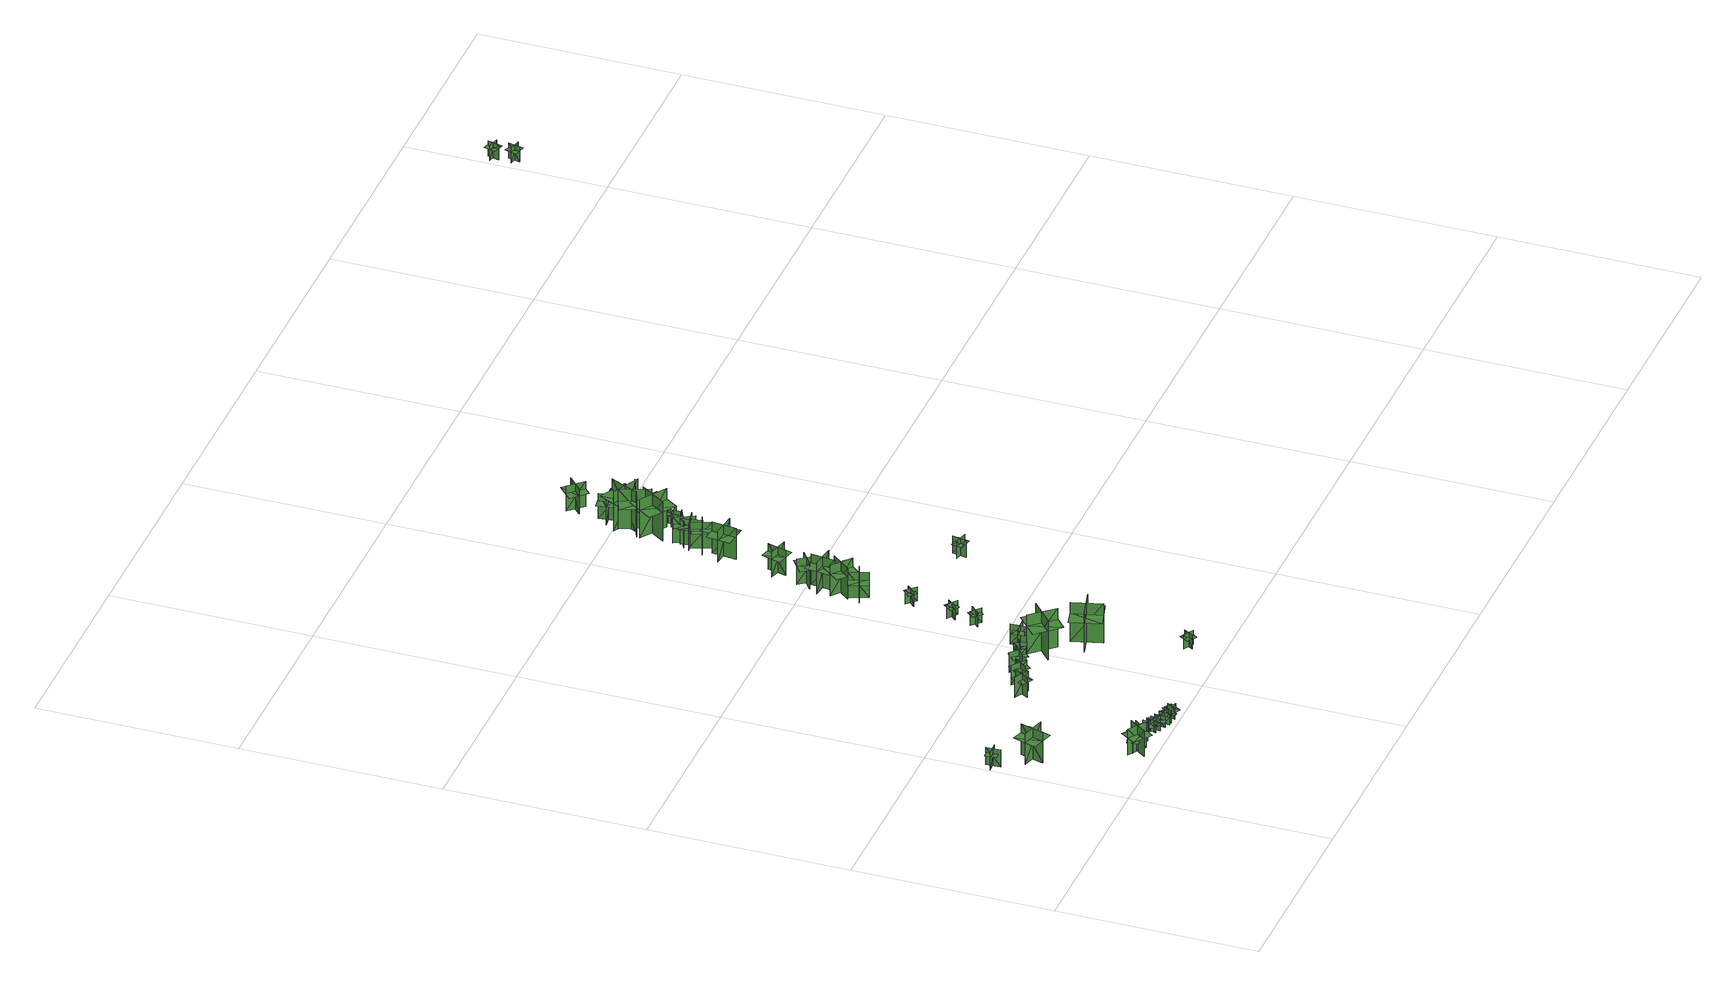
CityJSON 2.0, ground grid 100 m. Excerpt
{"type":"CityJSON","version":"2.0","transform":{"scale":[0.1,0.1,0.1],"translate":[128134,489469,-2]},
"CityObjects":{
"tree1":{"type":"SolitaryVegetationObject","geometry":[{"type":"MultiSurface","lod":"1","boundaries":[[[0,1,2]],[[0,2,3]],[[4,5,6]],[[4,6,7]],[[8,9,10]],[[8,10,11]],[[8,12,13]],[[8,13,9]]]}]},
"tree2":{"type":"SolitaryVegetationObject","geometry":[{"type":"MultiSurface","lod":"1","boundaries":[[[14,15,16]],[[14,16,17]],[[18,19,20]],[[18,20,21]],[[22,23,24]],[[22,24,25]],[[22,25,26]],[[22,26,27]]]}]},
"tree3":{"type":"SolitaryVegetationObject","geometry":[{"type":"MultiSurface","lod":"1","boundaries":[[[28,29,30]],[[28,30,31]],[[32,33,34]],[[32,34,35]],[[36,37,38]],[[36,38,39]],[[36,37,40]],[[36,40,41]]]}]},
"tree4":{"type":"SolitaryVegetationObject","geometry":[{"type":"MultiSurface","lod":"1","boundaries":[[[42,43,44]],[[42,44,45]],[[46,47,48]],[[46,48,49]],[[50,51,52]],[[50,52,53]],[[50,53,54]],[[50,54,55]]]}]},
"tree5":{"type":"SolitaryVegetationObject","geometry":[{"type":"MultiSurface","lod":"1","boundaries":[[[56,57,58]],[[56,58,59]],[[60,61,62]],[[60,62,63]],[[64,65,66]],[[64,66,67]],[[64,67,68]],[[64,68,69]]]}]},
"tree6":{"type":"SolitaryVegetationObject","geometry":[{"type":"MultiSurface","lod":"1","boundaries":[[[70,71,72]],[[70,72,73]],[[74,75,76]],[[74,76,77]],[[78,79,80]],[[78,80,81]],[[78,81,82]],[[78,82,83]]]}]},
"tree7":{"type":"SolitaryVegetationObject","geometry":[{"type":"MultiSurface","lod":"1","boundaries":[[[84,85,86]],[[84,86,87]],[[88,89,90]],[[88,90,91]],[[92,93,94]],[[92,94,95]],[[92,95,96]],[[92,96,97]]]}]},
"tree8":{"type":"SolitaryVegetationObject","geometry":[{"type":"MultiSurface","lod":"1","boundaries":[[[98,99,100]],[[98,100,101]],[[102,103,104]],[[102,104,105]],[[106,107,108]],[[106,108,109]],[[106,109,110]],[[106,110,111]]]}]},
"tree9":{"type":"SolitaryVegetationObject","geometry":[{"type":"MultiSurface","lod":"1","boundaries":[[[112,113,114]],[[112,114,115]],[[116,117,118]],[[116,118,119]],[[120,121,122]],[[120,122,123]],[[120,123,124]],[[120,124,125]]]}]},
"tree10":{"type":"SolitaryVegetationObject","geometry":[{"type":"MultiSurface","lod":"1","boundaries":[[[126,127,128]],[[126,128,129]],[[130,131,132]],[[130,132,133]],[[134,135,136]],[[134,136,137]],[[134,137,138]],[[134,138,139]]]}]},
"tree11":{"type":"SolitaryVegetationObject","geometry":[{"type":"MultiSurface","lod":"1","boundaries":[[[140,141,142]],[[140,142,143]],[[144,145,146]],[[144,146,147]],[[148,149,150]],[[148,150,151]],[[148,151,152]],[[148,152,153]]]}]},
"tree12":{"type":"SolitaryVegetationObject","geometry":[{"type":"MultiSurface","lod":"1","boundaries":[[[154,155,156]],[[154,156,157]],[[158,159,160]],[[158,160,161]],[[162,163,164]],[[162,164,165]],[[162,165,166]],[[162,166,167]]]}]},
"tree13":{"type":"SolitaryVegetationObject","geometry":[{"type":"MultiSurface","lod":"1","boundaries":[[[168,169,170]],[[168,170,171]],[[172,173,174]],[[172,174,175]],[[176,177,178]],[[176,178,179]],[[176,179,180]],[[176,180,181]]]}]},
"tree14":{"type":"SolitaryVegetationObject","geometry":[{"type":"MultiSurface","lod":"1","boundaries":[[[182,183,184]],[[182,184,185]],[[186,187,188]],[[186,188,189]],[[190,191,192]],[[190,192,193]],[[190,194,195]],[[190,195,191]]]}]},
"tree15":{"type":"SolitaryVegetationObject","geometry":[{"type":"MultiSurface","lod":"1","boundaries":[[[196,197,198]],[[196,198,199]],[[200,201,202]],[[200,202,203]],[[204,205,206]],[[204,206,207]],[[204,208,209]],[[204,209,205]]]}]},
"tree16":{"type":"SolitaryVegetationObject","geometry":[{"type":"MultiSurface","lod":"1","boundaries":[[[210,211,212]],[[210,212,213]],[[214,215,216]],[[214,216,217]],[[218,219,220]],[[218,220,221]],[[218,222,223]],[[218,223,219]]]}]},
"tree17":{"type":"SolitaryVegetationObject","geometry":[{"type":"MultiSurface","lod":"1","boundaries":[[[224,225,226]],[[224,226,227]],[[228,229,230]],[[228,230,231]],[[232,233,234]],[[232,234,235]],[[232,236,237]],[[232,237,233]]]}]},
"tree18":{"type":"SolitaryVegetationObject","geometry":[{"type":"MultiSurface","lod":"1","boundaries":[[[238,239,240]],[[238,240,241]],[[242,243,244]],[[242,244,245]],[[246,247,248]],[[246,248,249]],[[246,249,250]],[[246,250,251]]]}]},
"tree19":{"type":"SolitaryVegetationObject","geometry":[{"type":"MultiSurface","lod":"1","boundaries":[[[252,253,254]],[[252,254,255]],[[256,257,258]],[[256,258,259]],[[260,261,262]],[[260,262,263]],[[260,264,265]],[[260,265,261]]]}]},
"tree20":{"type":"SolitaryVegetationObject","geometry":[{"type":"MultiSurface","lod":"1","boundaries":[[[266,267,268]],[[266,268,269]],[[270,271,272]],[[270,272,273]],[[274,275,276]],[[274,276,277]],[[274,277,278]],[[274,278,279]]]}]},
"tree21":{"type":"SolitaryVegetationObject","geometry":[{"type":"MultiSurface","lod":"1","boundaries":[[[280,281,282]],[[280,282,283]],[[284,285,286]],[[284,286,287]],[[288,289,290]],[[288,290,291]],[[288,291,292]],[[288,292,293]]]}]},
"tree22":{"type":"SolitaryVegetationObject","geometry":[{"type":"MultiSurface","lod":"1","boundaries":[[[294,295,296]],[[294,296,297]],[[298,299,300]],[[298,300,301]],[[302,303,304]],[[302,304,305]],[[302,306,307]],[[302,307,303]]]}]},
"tree23":{"type":"SolitaryVegetationObject","geometry":[{"type":"MultiSurface","lod":"1","boundaries":[[[308,309,310]],[[308,310,311]],[[312,313,314]],[[312,314,315]],[[316,317,318]],[[316,318,319]],[[316,320,321]],[[316,321,317]]]}]},
"tree24":{"type":"SolitaryVegetationObject","geometry":[{"type":"MultiSurface","lod":"1","boundaries":[[[322,323,324]],[[322,324,325]],[[326,327,328]],[[326,328,329]],[[330,331,332]],[[330,332,333]],[[330,334,335]],[[330,335,331]]]}]},
"tree25":{"type":"SolitaryVegetationObject","geometry":[{"type":"MultiSurface","lod":"1","boundaries":[[[336,337,338]],[[336,338,339]],[[340,341,342]],[[340,342,343]],[[344,345,346]],[[344,346,347]],[[344,347,348]],[[344,348,349]]]}]},
"tree26":{"type":"SolitaryVegetationObject","geometry":[{"type":"MultiSurface","lod":"1","boundaries":[[[350,351,352]],[[350,352,353]],[[354,355,356]],[[354,356,357]],[[358,359,360]],[[358,360,361]],[[358,361,362]],[[358,362,363]]]}]},
"tree27":{"type":"SolitaryVegetationObject","geometry":[{"type":"MultiSurface","lod":"1","boundaries":[[[364,365,366]],[[364,366,367]],[[368,369,370]],[[368,370,371]],[[372,373,374]],[[372,374,375]],[[372,375,376]],[[372,376,377]]]}]},
"tree28":{"type":"SolitaryVegetationObject","geometry":[{"type":"MultiSurface","lod":"1","boundaries":[[[378,379,380]],[[378,380,381]],[[382,383,384]],[[382,384,385]],[[386,387,388]],[[386,388,389]],[[386,389,390]],[[386,390,391]]]}]},
"tree29":{"type":"SolitaryVegetationObject","geometry":[{"type":"MultiSurface","lod":"1","boundaries":[[[392,393,394]],[[392,394,395]],[[396,397,398]],[[396,398,399]],[[400,401,402]],[[400,402,403]],[[400,403,404]],[[400,404,405]]]}]},
"tree30":{"type":"SolitaryVegetationObject","geometry":[{"type":"MultiSurface","lod":"1","boundaries":[[[406,407,408]],[[406,408,409]],[[410,411,412]],[[410,412,413]],[[414,415,416]],[[414,416,417]],[[414,417,418]],[[414,418,419]]]}]},
"tree31":{"type":"SolitaryVegetationObject","geometry":[{"type":"MultiSurface","lod":"1","boundaries":[[[420,421,422]],[[420,422,423]],[[424,425,426]],[[424,426,427]],[[428,429,430]],[[428,430,431]],[[428,432,433]],[[428,433,429]]]}]},
"tree32":{"type":"SolitaryVegetationObject","geometry":[{"type":"MultiSurface","lod":"1","boundaries":[[[434,435,436]],[[434,436,437]],[[438,439,440]],[[438,440,441]],[[442,443,444]],[[442,444,445]],[[442,446,447]],[[442,447,443]]]}]},
"tree33":{"type":"SolitaryVegetationObject","geometry":[{"type":"MultiSurface","lod":"1","boundaries":[[[448,449,450]],[[448,450,451]],[[452,453,454]],[[452,454,455]],[[456,457,458]],[[456,458,459]],[[456,460,461]],[[456,461,457]]]}]},
"tree34":{"type":"SolitaryVegetationObject","geometry":[{"type":"MultiSurface","lod":"1","boundaries":[[[462,463,464]],[[462,464,465]],[[466,467,468]],[[466,468,469]],[[470,471,472]],[[470,472,473]],[[470,474,475]],[[470,475,471]]]}]},
"tree35":{"type":"SolitaryVegetationObject","geometry":[{"type":"MultiSurface","lod":"1","boundaries":[[[476,477,478]],[[476,478,479]],[[480,481,482]],[[480,482,483]],[[484,485,486]],[[484,486,487]],[[484,487,488]],[[484,488,489]]]}]},
"tree36":{"type":"SolitaryVegetationObject","geometry":[{"type":"MultiSurface","lod":"1","boundaries":[[[490,491,492]],[[490,492,493]],[[494,495,496]],[[494,496,497]],[[498,499,500]],[[498,500,501]],[[498,501,502]],[[498,502,503]]]}]},
"tree37":{"type":"SolitaryVegetationObject","geometry":[{"type":"MultiSurface","lod":"1","boundaries":[[[504,505,506]],[[504,506,507]],[[508,509,510]],[[508,510,511]],[[512,513,514]],[[512,514,515]],[[512,515,516]],[[512,516,517]]]}]},
"tree38":{"type":"SolitaryVegetationObject","geometry":[{"type":"MultiSurface","lod":"1","boundaries":[[[518,519,520]],[[518,520,521]],[[522,523,524]],[[522,524,525]],[[526,527,528]],[[526,528,529]],[[526,530,531]],[[526,531,527]]]}]},
"tree39":{"type":"SolitaryVegetationObject","geometry":[{"type":"MultiSurface","lod":"1","boundaries":[[[532,533,534]],[[532,534,535]],[[536,537,538]],[[536,538,539]],[[540,541,542]],[[540,542,543]],[[540,543,544]],[[540,544,545]]]}]},
"tree40":{"type":"SolitaryVegetationObject","geometry":[{"type":"MultiSurface","lod":"1","boundaries":[[[546,547,548]],[[546,548,549]],[[550,551,552]],[[550,552,553]],[[554,555,556]],[[554,556,557]],[[554,557,558]],[[554,558,559]]]}]},
"tree41":{"type":"SolitaryVegetationObject","geometry":[{"type":"MultiSurface","lod":"1","boundaries":[[[560,561,562]],[[560,562,563]],[[564,565,566]],[[564,566,567]],[[568,569,570]],[[568,570,571]],[[568,571,572]],[[568,572,573]]]}]},
"tree42":{"type":"SolitaryVegetationObject","geometry":[{"type":"MultiSurface","lod":"1","boundaries":[[[574,575,576]],[[574,576,577]],[[578,579,580]],[[578,580,581]],[[582,583,584]],[[582,584,585]],[[582,585,586]],[[582,586,587]]]}]}
},
"vertices":[
[1,678,8],[72,684,8],[72,684,102],[1,678,102],[44,642,8],[38,713,8],[38,713,102],[44,642,102],[7,678,78],[72,684,78],[69,712,78],[5,706,78],[10,650,78],[74,656,78],
[99,543,9],[216,508,9],[216,508,178],[99,543,178],[137,471,9],[172,588,9],[172,588,178],[137,471,178],[137,471,131],[195,454,131],[230,570,131],[172,588,131],[114,605,131],[79,489,131],
[415,63,14],[329,124,14],[329,124,155],[415,63,155],[403,134,14],[342,47,14],[342,47,155],[403,134,155],[417,66,108],[331,127,108],[300,83,108],[387,23,108],[355,162,108],[442,101,108],
[359,134,19],[372,80,19],[372,80,96],[359,134,96],[339,103,19],[393,115,19],[393,115,96],[339,103,96],[339,103,74],[346,76,74],[399,88,74],[393,115,74],[387,142,74],[333,130,74],
[380,78,12],[438,129,12],[438,129,120],[380,78,120],[432,74,12],[380,132,12],[380,132,120],[432,74,120],[432,74,90],[461,100,90],[409,158,90],[380,132,90],[351,106,90],[403,49,90],
[466,134,9],[412,73,9],[412,73,117],[466,134,117],[414,130,9],[414,130,117],[475,77,117],[475,77,9],[414,130,83],[391,105,83],[440,62,83],[463,87,83],[485,113,83],[436,156,83],
[537,124,13],[537,124,75],[554,73,75],[554,73,13],[569,106,13],[569,106,75],[520,91,75],[520,91,13],[577,109,54],[569,134,54],[507,115,54],[516,89,54],[524,64,54],[585,83,54],
[548,65,12],[548,65,74],[564,116,74],[564,116,12],[531,97,12],[531,97,74],[581,82,74],[581,82,12],[524,100,54],[516,74,54],[577,55,54],[585,80,54],[593,106,54],[532,125,54],
[553,84,12],[553,84,74],[605,71,74],[605,71,12],[584,102,12],[584,102,74],[572,52,74],[572,52,12],[586,109,53],[560,116,53],[545,53,53],[571,47,53],[596,41,53],[612,103,53],
[632,62,12],[632,62,74],[579,67,74],[579,67,12],[604,39,12],[604,39,74],[608,91,74],[608,91,12],[603,32,54],[630,29,54],[635,93,54],[609,95,54],[582,98,54],[577,34,54],
[639,81,11],[639,81,73],[634,28,73],[634,28,11],[661,53,11],[661,53,73],[610,58,73],[610,58,11],[669,52,53],[672,79,53],[608,85,53],[605,58,53],[603,31,53],[667,25,53],
[647,63,11],[647,63,73],[691,32,73],[691,32,11],[683,68,11],[683,68,73],[653,26,73],[653,26,11],[687,75,53],[666,90,53],[628,38,53],[650,23,53],[672,7,53],[709,59,53],
[677,57,12],[677,57,74],[722,29,74],[722,29,12],[712,65,12],[712,65,74],[685,21,74],[685,21,12],[716,71,54],[694,85,54],[660,31,54],[682,17,54],[705,3,54],[739,57,54],
[672,796,10],[631,724,10],[631,724,120],[672,796,120],[609,778,10],[681,737,10],[681,737,120],[609,778,120],[668,790,91],[631,724,91],[659,708,91],[697,774,91],[640,806,91],[603,740,91],
[701,828,11],[766,777,11],[766,777,120],[701,828,120],[710,763,11],[760,829,11],[760,829,120],[710,763,120],[706,824,92],[766,777,92],[786,803,92],[727,850,92],[686,798,92],[746,752,92],
[798,873,11],[854,812,11],[854,812,121],[798,873,121],[796,808,11],[857,864,11],[857,864,121],[796,808,121],[803,868,93],[854,812,93],[878,835,93],[827,890,93],[779,846,93],[830,790,93],
[944,841,16],[917,894,16],[917,894,94],[944,841,94],[958,885,16],[905,859,16],[905,859,94],[958,885,94],[941,845,74],[917,894,74],[896,883,74],[920,835,74],[962,856,74],[938,904,74],
[1067,841,15],[951,738,15],[951,738,230],[1067,841,230],[964,848,15],[1066,732,15],[1066,732,230],[964,848,230],[964,848,170],[906,797,170],[1008,681,170],[1066,732,170],[1124,783,170],[1022,899,170],
[1067,904,15],[984,899,15],[984,899,124],[1067,904,124],[1018,947,15],[1023,864,15],[1023,864,124],[1018,947,124],[1060,903,96],[984,899,96],[986,866,96],[1062,871,96],[1058,936,96],[982,931,96],
[1266,145,12],[1294,192,12],[1294,192,89],[1266,145,89],[1302,154,12],[1254,182,12],[1254,182,89],[1302,154,89],[1302,154,67],[1316,177,67],[1269,206,67],[1254,182,67],[1240,159,67],[1287,130,67],
[1217,641,17],[1067,603,17],[1067,603,232],[1217,641,232],[1129,695,17],[1167,544,17],[1167,544,232],[1129,695,232],[1129,695,172],[1054,676,172],[1092,525,172],[1167,544,172],[1242,564,172],[1204,714,172],
[1144,1134,14],[1101,1174,14],[1101,1174,92],[1144,1134,92],[1143,1180,14],[1102,1137,14],[1102,1137,92],[1143,1180,92],[1141,1137,72],[1101,1174,72],[1085,1157,72],[1125,1120,72],[1157,1154,72],[1117,1191,72],
[1122,1254,13],[1158,1300,13],[1158,1300,91],[1122,1254,91],[1168,1260,13],[1122,1296,13],[1122,1296,91],[1168,1260,91],[1125,1258,71],[1158,1300,71],[1140,1315,71],[1107,1272,71],[1144,1243,71],[1177,1286,71],
[1165,1475,13],[1207,1517,13],[1207,1517,91],[1165,1475,91],[1212,1475,13],[1170,1517,13],[1170,1517,91],[1212,1475,91],[1169,1479,71],[1207,1517,71],[1191,1533,71],[1152,1495,71],[1185,1462,71],[1223,1500,71],
[1110,1722,9],[1203,1755,9],[1203,1755,147],[1110,1722,147],[1170,1693,9],[1136,1787,9],[1136,1787,147],[1170,1693,147],[1170,1693,108],[1216,1710,108],[1183,1804,108],[1136,1787,108],[1089,1770,108],[1123,1676,108],
[1203,1877,9],[1125,1783,9],[1125,1783,178],[1203,1877,178],[1122,1869,9],[1216,1792,9],[1216,1792,178],[1122,1869,178],[1122,1869,130],[1083,1822,130],[1177,1745,130],[1216,1792,130],[1255,1839,130],[1161,1916,130],
[1183,1983,8],[1168,1862,8],[1168,1862,177],[1183,1983,177],[1119,1934,8],[1239,1918,8],[1239,1918,177],[1119,1934,177],[1119,1934,130],[1111,1874,130],[1232,1858,130],[1239,1918,130],[1247,1979,130],[1126,1994,130],
[1226,2035,9],[1146,1977,9],[1146,1977,148],[1226,2035,148],[1161,2046,9],[1219,1966,9],[1219,1966,148],[1161,2046,148],[1161,2046,109],[1121,2017,109],[1179,1936,109],[1219,1966,109],[1260,1995,109],[1201,2075,109],
[1178,2175,10],[1274,2149,10],[1274,2149,149],[1178,2175,149],[1211,2117,10],[1237,2214,10],[1237,2214,149],[1211,2117,149],[1211,2117,110],[1259,2105,110],[1285,2201,110],[1237,2214,110],[1189,2226,110],[1163,2130,110],
[1277,2501,8],[1263,2380,8],[1263,2380,178],[1277,2501,178],[1213,2451,8],[1334,2437,8],[1334,2437,178],[1213,2451,178],[1213,2451,130],[1206,2391,130],[1327,2377,130],[1334,2437,130],[1341,2498,130],[1220,2512,130],
[1279,2615,9],[1314,2515,9],[1314,2515,150],[1279,2615,150],[1243,2539,9],[1343,2574,9],[1343,2574,150],[1243,2539,150],[1282,2607,114],[1314,2515,114],[1353,2528,114],[1321,2620,114],[1242,2593,114],[1274,2501,114],
[1681,1411,10],[1612,1424,10],[1612,1424,104],[1681,1411,104],[1649,1457,10],[1636,1387,10],[1636,1387,104],[1649,1457,104],[1675,1412,80],[1612,1424,80],[1606,1397,80],[1670,1384,80],[1681,1440,80],[1617,1452,80],
[1313,2561,12],[1292,2665,12],[1292,2665,153],[1313,2561,153],[1359,2631,12],[1255,2609,12],[1255,2609,153],[1359,2631,153],[1312,2569,116],[1292,2665,116],[1251,2656,116],[1271,2561,116],[1353,2578,116],[1333,2673,116],
[1330,2602,15],[1284,2698,15],[1284,2698,156],[1330,2602,156],[1357,2681,15],[1261,2635,15],[1261,2635,156],[1357,2681,156],[1326,2610,119],[1284,2698,119],[1246,2680,119],[1288,2592,119],[1364,2628,119],[1322,2716,119],
[1380,2878,9],[1293,2750,9],[1293,2750,224],[1380,2878,224],[1278,2859,9],[1407,2772,9],[1407,2772,224],[1278,2859,224],[1278,2859,164],[1235,2795,164],[1363,2708,164],[1407,2772,164],[1450,2837,164],[1321,2923,164],
[1285,2876,7],[1428,2936,7],[1428,2936,223],[1285,2876,223],[1380,2836,7],[1321,2979,7],[1321,2979,223],[1380,2836,223],[1380,2836,162],[1452,2866,162],[1393,3009,162],[1321,2979,162],[1249,2950,162],[1309,2807,162],
[1297,2993,7],[1437,2925,7],[1437,2925,223],[1297,2993,223],[1330,2895,7],[1398,3035,7],[1398,3035,223],[1330,2895,223],[1330,2895,162],[1400,2861,162],[1468,3001,162],[1398,3035,162],[1329,3069,162],[1261,2929,162],
[1438,2718,10],[1442,2777,10],[1442,2777,88],[1438,2718,88],[1473,2750,10],[1414,2753,10],[1414,2753,88],[1473,2750,88],[1439,2723,68],[1442,2777,68],[1418,2779,68],[1415,2725,68],[1462,2722,68],[1465,2776,68],
[1368,3093,9],[1382,2994,9],[1382,2994,147],[1368,3093,147],[1328,3040,9],[1426,3053,9],[1426,3053,147],[1328,3040,147],[1328,3040,109],[1334,2991,109],[1433,3004,109],[1426,3053,109],[1420,3103,109],[1321,3089,109],
[1377,3255,9],[1445,3183,9],[1445,3183,147],[1377,3255,147],[1374,3189,9],[1447,3257,9],[1447,3257,147],[1374,3189,147],[1374,3189,108],[1409,3153,108],[1481,3221,108],[1447,3257,108],[1413,3294,108],[1340,3225,108],
[4044,4488,2],[4102,4474,2],[4102,4474,84],[4044,4488,84],[4065,4454,2],[4078,4511,2],[4078,4511,84],[4065,4454,84],[4065,4454,61],[4094,4447,61],[4107,4505,61],[4078,4511,61],[4050,4518,61],[4036,4461,61],
[4064,4607,2],[4048,4550,2],[4048,4550,84],[4064,4607,84],[4030,4588,2],[4086,4572,2],[4086,4572,84],[4030,4588,84],[4030,4588,61],[4022,4560,61],[4079,4544,61],[4086,4572,61],[4094,4601,61],[4037,4616,61]
]}
